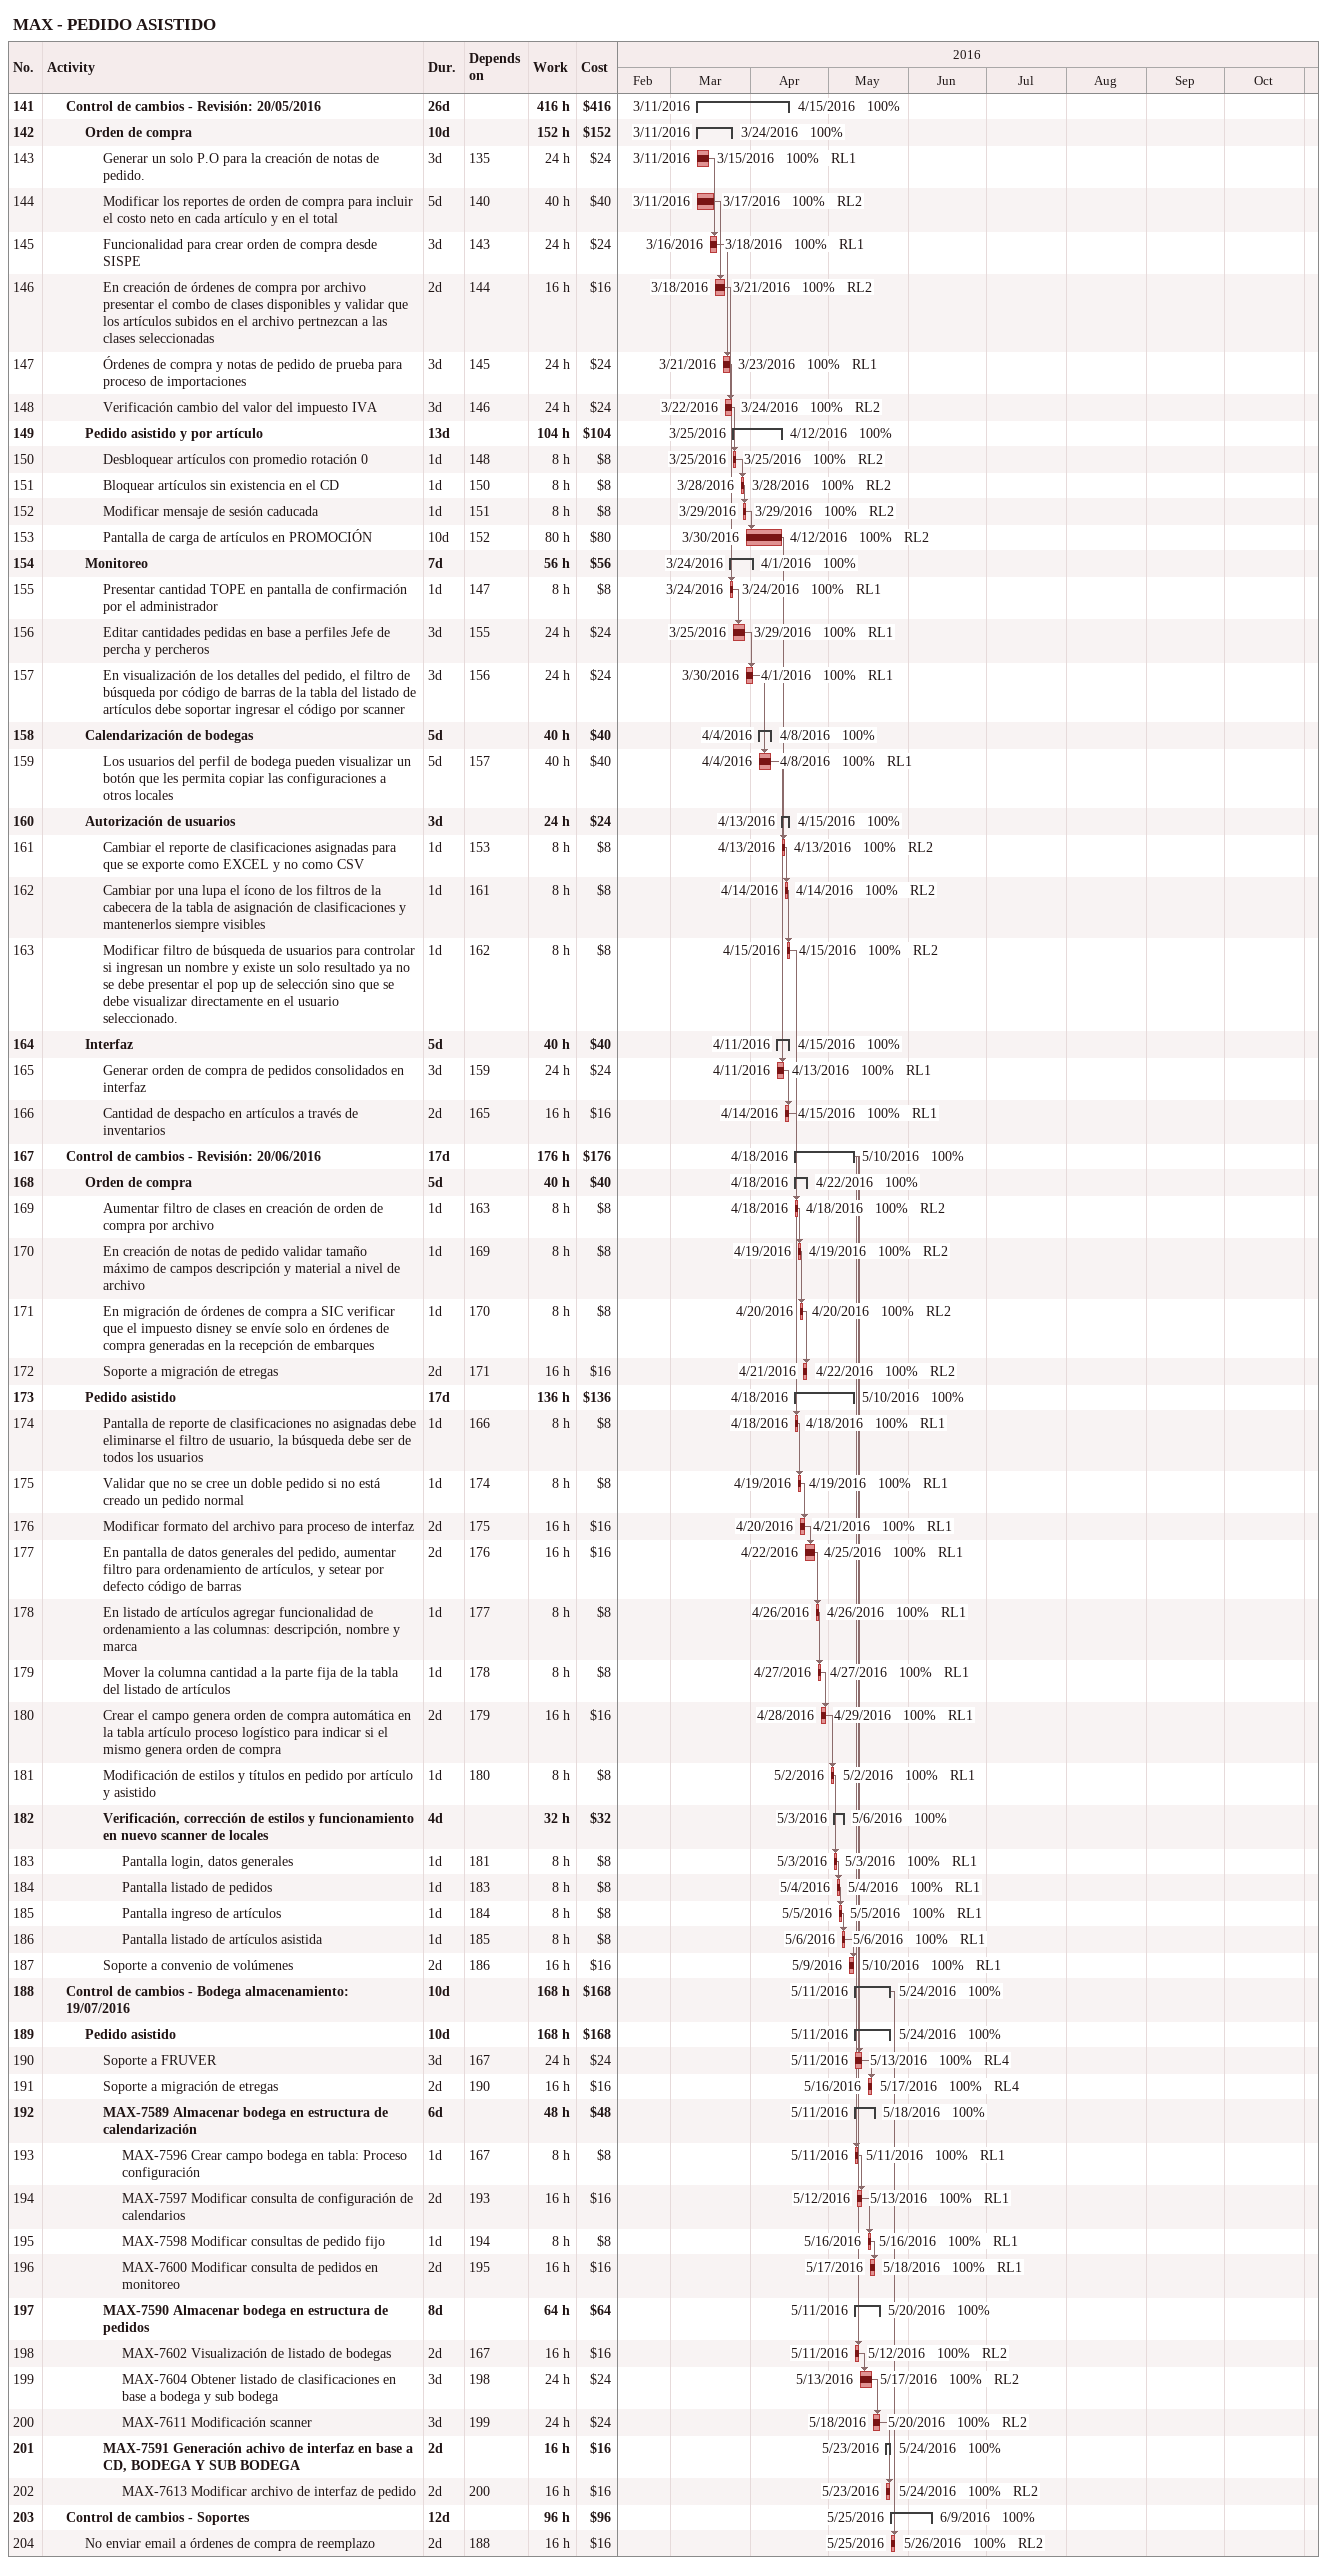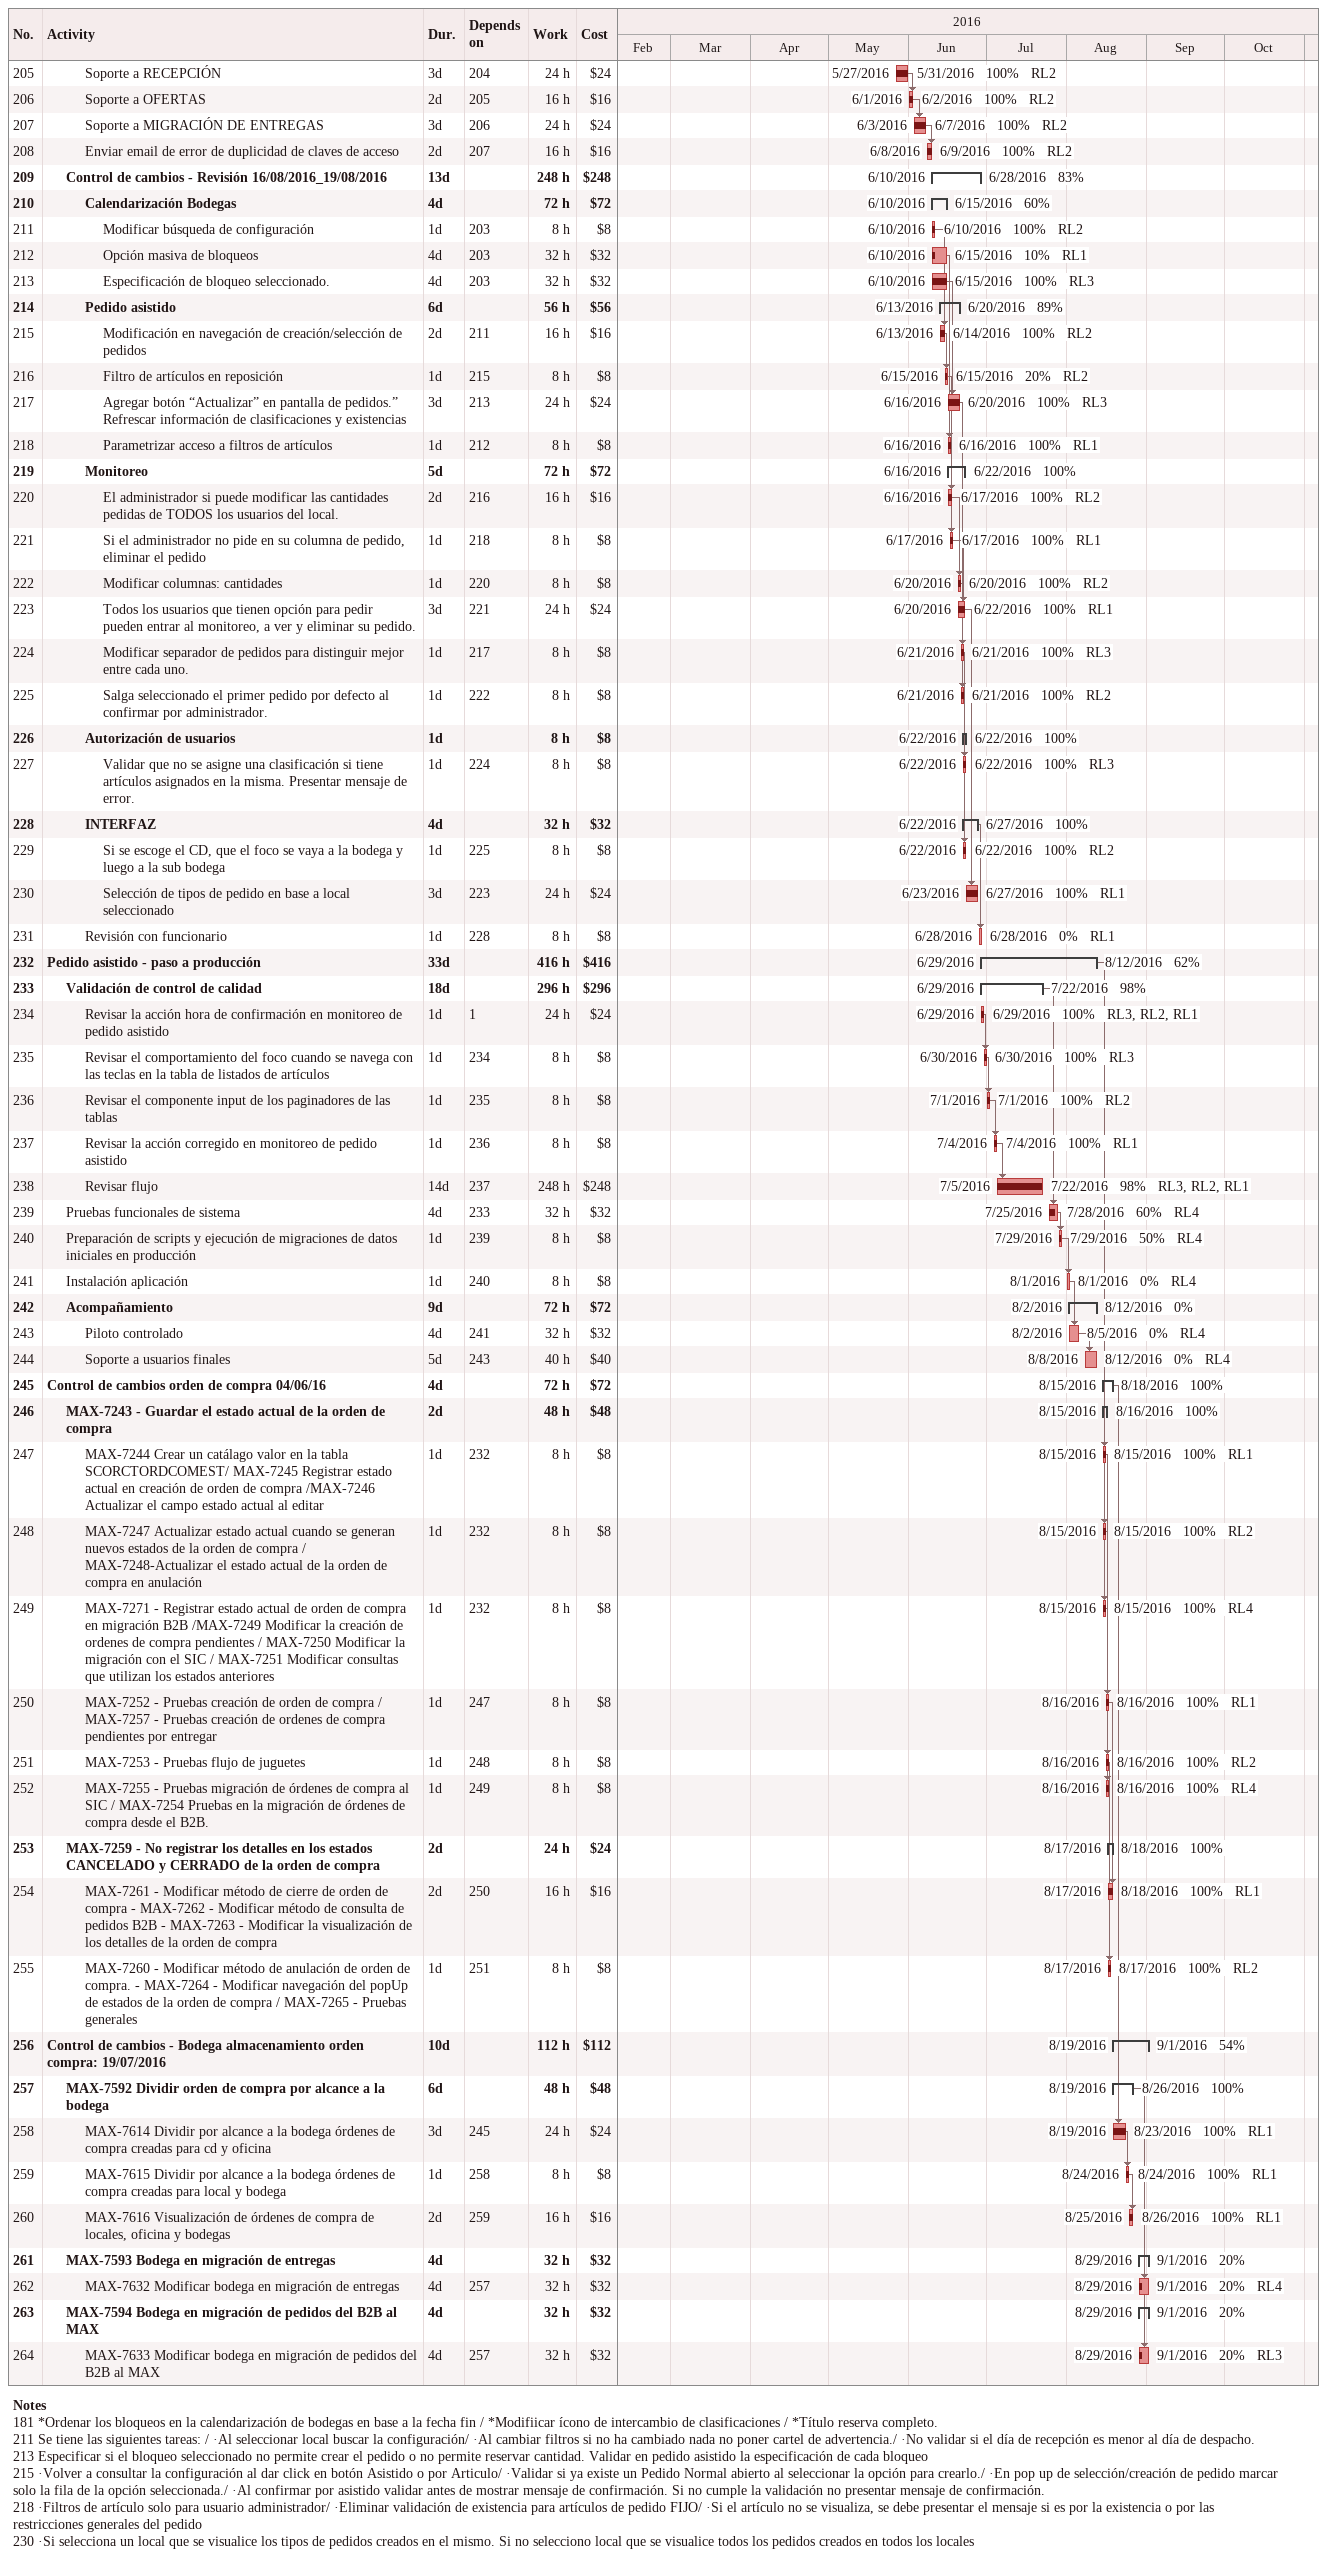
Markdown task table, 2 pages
MAX - PEDIDO ASISTIDO

| ID | Level | Task | Duration | Start | Finish | Predecessors | Resources | % complete | Work (h) | Cost ($) |
|---|---|---|---|---|---|---|---|---|---|---|
| 141 | 2 | **Control de cambios - Revisión: 20/05/2016** | 26d | 2016-03-11 | 2016-04-15 |  |  | 100 | 416 | 416 |
| 142 | 3 | **Orden de compra** | 10d | 2016-03-11 | 2016-03-24 |  |  | 100 | 152 | 152 |
| 143 | 4 | Generar un solo P.O para la creación de notas de pedido. | 3d | 2016-03-11 | 2016-03-15 | 135 | RL1 | 100 | 24 | 24 |
| 144 | 4 | Modificar los reportes de orden de compra para incluir el costo neto en cada artículo y en el total | 5d | 2016-03-11 | 2016-03-17 | 140 | RL2 | 100 | 40 | 40 |
| 145 | 4 | Funcionalidad para crear orden de compra desde SISPE | 3d | 2016-03-16 | 2016-03-18 | 143 | RL1 | 100 | 24 | 24 |
| 146 | 4 | En creación de órdenes de compra por archivo presentar el combo de clases disponibles y validar que los artículos subidos en el archivo pertnezcan a las clases seleccionadas | 2d | 2016-03-18 | 2016-03-21 | 144 | RL2 | 100 | 16 | 16 |
| 147 | 4 | Órdenes de compra y notas de pedido de prueba para proceso de importaciones | 3d | 2016-03-21 | 2016-03-23 | 145 | RL1 | 100 | 24 | 24 |
| 148 | 4 | Verificación cambio del valor del impuesto IVA | 3d | 2016-03-22 | 2016-03-24 | 146 | RL2 | 100 | 24 | 24 |
| 149 | 3 | **Pedido asistido y por artículo** | 13d | 2016-03-25 | 2016-04-12 |  |  | 100 | 104 | 104 |
| 150 | 4 | Desbloquear artículos con promedio rotación 0 | 1d | 2016-03-25 | 2016-03-25 | 148 | RL2 | 100 | 8 | 8 |
| 151 | 4 | Bloquear artículos sin existencia en el CD | 1d | 2016-03-28 | 2016-03-28 | 150 | RL2 | 100 | 8 | 8 |
| 152 | 4 | Modificar mensaje de sesión caducada | 1d | 2016-03-29 | 2016-03-29 | 151 | RL2 | 100 | 8 | 8 |
| 153 | 4 | Pantalla de carga de artículos en PROMOCIÓN | 10d | 2016-03-30 | 2016-04-12 | 152 | RL2 | 100 | 80 | 80 |
| 154 | 3 | **Monitoreo** | 7d | 2016-03-24 | 2016-04-01 |  |  | 100 | 56 | 56 |
| 155 | 4 | Presentar cantidad TOPE en pantalla de confirmación por el administrador | 1d | 2016-03-24 | 2016-03-24 | 147 | RL1 | 100 | 8 | 8 |
| 156 | 4 | Editar cantidades pedidas en base a perfiles Jefe de percha y percheros | 3d | 2016-03-25 | 2016-03-29 | 155 | RL1 | 100 | 24 | 24 |
| 157 | 4 | En visualización de los detalles del pedido, el filtro de búsqueda por código de barras de la tabla del listado de artículos debe soportar ingresar el código por scanner | 3d | 2016-03-30 | 2016-04-01 | 156 | RL1 | 100 | 24 | 24 |
| 158 | 3 | **Calendarización de bodegas** | 5d | 2016-04-04 | 2016-04-08 |  |  | 100 | 40 | 40 |
| 159 | 4 | Los usuarios del perfil de bodega pueden visualizar un botón que les permita copiar las configuraciones a otros locales | 5d | 2016-04-04 | 2016-04-08 | 157 | RL1 | 100 | 40 | 40 |
| 160 | 3 | **Autorización de usuarios** | 3d | 2016-04-13 | 2016-04-15 |  |  | 100 | 24 | 24 |
| 161 | 4 | Cambiar el reporte de clasificaciones asignadas para que se exporte como EXCEL y no como CSV | 1d | 2016-04-13 | 2016-04-13 | 153 | RL2 | 100 | 8 | 8 |
| 162 | 4 | Cambiar por una lupa el ícono de los filtros de la cabecera de la tabla de asignación de clasificaciones y mantenerlos siempre visibles | 1d | 2016-04-14 | 2016-04-14 | 161 | RL2 | 100 | 8 | 8 |
| 163 | 4 | Modificar filtro de búsqueda de usuarios para controlar si ingresan un nombre y existe un solo resultado ya no se debe presentar el pop up de selección sino que se debe visualizar directamente en el usuario seleccionado. | 1d | 2016-04-15 | 2016-04-15 | 162 | RL2 | 100 | 8 | 8 |
| 164 | 3 | **Interfaz** | 5d | 2016-04-11 | 2016-04-15 |  |  | 100 | 40 | 40 |
| 165 | 4 | Generar orden de compra de pedidos consolidados en interfaz | 3d | 2016-04-11 | 2016-04-13 | 159 | RL1 | 100 | 24 | 24 |
| 166 | 4 | Cantidad de despacho en artículos a través de inventarios | 2d | 2016-04-14 | 2016-04-15 | 165 | RL1 | 100 | 16 | 16 |
| 167 | 2 | **Control de cambios - Revisión: 20/06/2016** | 17d | 2016-04-18 | 2016-05-10 |  |  | 100 | 176 | 176 |
| 168 | 3 | **Orden de compra** | 5d | 2016-04-18 | 2016-04-22 |  |  | 100 | 40 | 40 |
| 169 | 4 | Aumentar filtro de clases en creación de orden de compra por archivo | 1d | 2016-04-18 | 2016-04-18 | 163 | RL2 | 100 | 8 | 8 |
| 170 | 4 | En creación de notas de pedido validar tamaño máximo de campos descripción y material a nivel de archivo | 1d | 2016-04-19 | 2016-04-19 | 169 | RL2 | 100 | 8 | 8 |
| 171 | 4 | En migración de órdenes de compra a SIC verificar que el impuesto disney se envíe solo en órdenes de compra generadas en la recepción de embarques | 1d | 2016-04-20 | 2016-04-20 | 170 | RL2 | 100 | 8 | 8 |
| 172 | 4 | Soporte a migración de etregas | 2d | 2016-04-21 | 2016-04-22 | 171 | RL2 | 100 | 16 | 16 |
| 173 | 3 | **Pedido asistido** | 17d | 2016-04-18 | 2016-05-10 |  |  | 100 | 136 | 136 |
| 174 | 4 | Pantalla de reporte de clasificaciones no asignadas debe eliminarse el filtro de usuario, la búsqueda debe ser de todos los usuarios | 1d | 2016-04-18 | 2016-04-18 | 166 | RL1 | 100 | 8 | 8 |
| 175 | 4 | Validar que no se cree un doble pedido si no está creado un pedido normal | 1d | 2016-04-19 | 2016-04-19 | 174 | RL1 | 100 | 8 | 8 |
| 176 | 4 | Modificar formato del archivo para proceso de interfaz | 2d | 2016-04-20 | 2016-04-21 | 175 | RL1 | 100 | 16 | 16 |
| 177 | 4 | En pantalla de datos generales del pedido, aumentar filtro para ordenamiento de artículos, y setear por defecto código de barras | 2d | 2016-04-22 | 2016-04-25 | 176 | RL1 | 100 | 16 | 16 |
| 178 | 4 | En listado de artículos agregar funcionalidad de ordenamiento a las columnas: descripción, nombre y marca | 1d | 2016-04-26 | 2016-04-26 | 177 | RL1 | 100 | 8 | 8 |
| 179 | 4 | Mover la columna cantidad a la parte fija de la tabla del listado de artículos | 1d | 2016-04-27 | 2016-04-27 | 178 | RL1 | 100 | 8 | 8 |
| 180 | 4 | Crear el campo genera orden de compra automática en la tabla artículo proceso logístico para indicar si el mismo genera orden de compra | 2d | 2016-04-28 | 2016-04-29 | 179 | RL1 | 100 | 16 | 16 |
| 181 | 4 | Modificación de estilos y títulos en pedido por artículo y asistido | 1d | 2016-05-02 | 2016-05-02 | 180 | RL1 | 100 | 8 | 8 |
| 182 | 4 | **Verificación, corrección de estilos y funcionamiento en nuevo scanner de locales** | 4d | 2016-05-03 | 2016-05-06 |  |  | 100 | 32 | 32 |
| 183 | 5 | Pantalla login, datos generales | 1d | 2016-05-03 | 2016-05-03 | 181 | RL1 | 100 | 8 | 8 |
| 184 | 5 | Pantalla listado de pedidos | 1d | 2016-05-04 | 2016-05-04 | 183 | RL1 | 100 | 8 | 8 |
| 185 | 5 | Pantalla ingreso de artículos | 1d | 2016-05-05 | 2016-05-05 | 184 | RL1 | 100 | 8 | 8 |
| 186 | 5 | Pantalla listado de artículos asistida | 1d | 2016-05-06 | 2016-05-06 | 185 | RL1 | 100 | 8 | 8 |
| 187 | 4 | Soporte a convenio de volúmenes | 2d | 2016-05-09 | 2016-05-10 | 186 | RL1 | 100 | 16 | 16 |
| 188 | 2 | **Control de cambios - Bodega almacenamiento: 19/07/2016** | 10d | 2016-05-11 | 2016-05-24 |  |  | 100 | 168 | 168 |
| 189 | 3 | **Pedido asistido** | 10d | 2016-05-11 | 2016-05-24 |  |  | 100 | 168 | 168 |
| 190 | 4 | Soporte a FRUVER | 3d | 2016-05-11 | 2016-05-13 | 167 | RL4 | 100 | 24 | 24 |
| 191 | 4 | Soporte a migración de etregas | 2d | 2016-05-16 | 2016-05-17 | 190 | RL4 | 100 | 16 | 16 |
| 192 | 4 | **MAX-7589 Almacenar bodega en estructura de calendarización** | 6d | 2016-05-11 | 2016-05-18 |  |  | 100 | 48 | 48 |
| 193 | 5 | MAX-7596 Crear campo bodega en tabla: Proceso configuración | 1d | 2016-05-11 | 2016-05-11 | 167 | RL1 | 100 | 8 | 8 |
| 194 | 5 | MAX-7597 Modificar consulta de configuración de calendarios | 2d | 2016-05-12 | 2016-05-13 | 193 | RL1 | 100 | 16 | 16 |
| 195 | 5 | MAX-7598 Modificar consultas de pedido fijo | 1d | 2016-05-16 | 2016-05-16 | 194 | RL1 | 100 | 8 | 8 |
| 196 | 5 | MAX-7600 Modificar consulta de pedidos en monitoreo | 2d | 2016-05-17 | 2016-05-18 | 195 | RL1 | 100 | 16 | 16 |
| 197 | 4 | **MAX-7590 Almacenar bodega en estructura de pedidos** | 8d | 2016-05-11 | 2016-05-20 |  |  | 100 | 64 | 64 |
| 198 | 5 | MAX-7602 Visualización de listado de bodegas | 2d | 2016-05-11 | 2016-05-12 | 167 | RL2 | 100 | 16 | 16 |
| 199 | 5 | MAX-7604 Obtener listado de clasificaciones en base a bodega y sub bodega | 3d | 2016-05-13 | 2016-05-17 | 198 | RL2 | 100 | 24 | 24 |
| 200 | 5 | MAX-7611 Modificación scanner | 3d | 2016-05-18 | 2016-05-20 | 199 | RL2 | 100 | 24 | 24 |
| 201 | 4 | **MAX-7591 Generación achivo de interfaz en base a CD, BODEGA Y SUB BODEGA** | 2d | 2016-05-23 | 2016-05-24 |  |  | 100 | 16 | 16 |
| 202 | 5 | MAX-7613 Modificar archivo de interfaz de pedido | 2d | 2016-05-23 | 2016-05-24 | 200 | RL2 | 100 | 16 | 16 |
| 203 | 2 | **Control de cambios - Soportes** | 12d | 2016-05-25 | 2016-06-09 |  |  | 100 | 96 | 96 |
| 204 | 3 | No enviar email a órdenes de compra de reemplazo | 2d | 2016-05-25 | 2016-05-26 | 188 | RL2 | 100 | 16 | 16 |
| 205 | 3 | Soporte a RECEPCIÓN | 3d | 2016-05-27 | 2016-05-31 | 204 | RL2 | 100 | 24 | 24 |
| 206 | 3 | Soporte a OFERTAS | 2d | 2016-06-01 | 2016-06-02 | 205 | RL2 | 100 | 16 | 16 |
| 207 | 3 | Soporte a MIGRACIÓN DE ENTREGAS | 3d | 2016-06-03 | 2016-06-07 | 206 | RL2 | 100 | 24 | 24 |
| 208 | 3 | Enviar email de error de duplicidad de claves de acceso | 2d | 2016-06-08 | 2016-06-09 | 207 | RL2 | 100 | 16 | 16 |
| 209 | 2 | **Control de cambios - Revisión 16/08/2016_19/08/2016** | 13d | 2016-06-10 | 2016-06-28 |  |  | 83 | 248 | 248 |
| 210 | 3 | **Calendarización Bodegas** | 4d | 2016-06-10 | 2016-06-15 |  |  | 60 | 72 | 72 |
| 211 | 4 | Modificar búsqueda de configuración | 1d | 2016-06-10 | 2016-06-10 | 203 | RL2 | 100 | 8 | 8 |
| 212 | 4 | Opción masiva de bloqueos | 4d | 2016-06-10 | 2016-06-15 | 203 | RL1 | 10 | 32 | 32 |
| 213 | 4 | Especificación de bloqueo seleccionado. | 4d | 2016-06-10 | 2016-06-15 | 203 | RL3 | 100 | 32 | 32 |
| 214 | 3 | **Pedido asistido** | 6d | 2016-06-13 | 2016-06-20 |  |  | 89 | 56 | 56 |
| 215 | 4 | Modificación en navegación de creación/selección de pedidos | 2d | 2016-06-13 | 2016-06-14 | 211 | RL2 | 100 | 16 | 16 |
| 216 | 4 | Filtro de artículos en reposición | 1d | 2016-06-15 | 2016-06-15 | 215 | RL2 | 20 | 8 | 8 |
| 217 | 4 | Agregar botón “Actualizar” en pantalla de pedidos.” Refrescar información de clasificaciones y existencias | 3d | 2016-06-16 | 2016-06-20 | 213 | RL3 | 100 | 24 | 24 |
| 218 | 4 | Parametrizar acceso a filtros de artículos | 1d | 2016-06-16 | 2016-06-16 | 212 | RL1 | 100 | 8 | 8 |
| 219 | 3 | **Monitoreo** | 5d | 2016-06-16 | 2016-06-22 |  |  | 100 | 72 | 72 |
| 220 | 4 | El administrador si puede modificar las cantidades pedidas de TODOS los usuarios del local. | 2d | 2016-06-16 | 2016-06-17 | 216 | RL2 | 100 | 16 | 16 |
| 221 | 4 | Si el administrador no pide en su columna de pedido, eliminar el pedido | 1d | 2016-06-17 | 2016-06-17 | 218 | RL1 | 100 | 8 | 8 |
| 222 | 4 | Modificar columnas: cantidades | 1d | 2016-06-20 | 2016-06-20 | 220 | RL2 | 100 | 8 | 8 |
| 223 | 4 | Todos los usuarios que tienen opción para pedir pueden entrar al monitoreo, a ver y eliminar su pedido. | 3d | 2016-06-20 | 2016-06-22 | 221 | RL1 | 100 | 24 | 24 |
| 224 | 4 | Modificar separador de pedidos para distinguir mejor entre cada uno. | 1d | 2016-06-21 | 2016-06-21 | 217 | RL3 | 100 | 8 | 8 |
| 225 | 4 | Salga seleccionado el primer pedido por defecto al confirmar por administrador. | 1d | 2016-06-21 | 2016-06-21 | 222 | RL2 | 100 | 8 | 8 |
| 226 | 3 | **Autorización de usuarios** | 1d | 2016-06-22 | 2016-06-22 |  |  | 100 | 8 | 8 |
| 227 | 4 | Validar que no se asigne una clasificación si tiene artículos asignados en la misma. Presentar mensaje de error. | 1d | 2016-06-22 | 2016-06-22 | 224 | RL3 | 100 | 8 | 8 |
| 228 | 3 | **INTERFAZ** | 4d | 2016-06-22 | 2016-06-27 |  |  | 100 | 32 | 32 |
| 229 | 4 | Si se escoge el CD, que el foco se vaya a la bodega y luego a la sub bodega | 1d | 2016-06-22 | 2016-06-22 | 225 | RL2 | 100 | 8 | 8 |
| 230 | 4 | Selección de tipos de pedido en base a local seleccionado | 3d | 2016-06-23 | 2016-06-27 | 223 | RL1 | 100 | 24 | 24 |
| 231 | 3 | Revisión con funcionario | 1d | 2016-06-28 | 2016-06-28 | 228 | RL1 | 0 | 8 | 8 |
| 232 | 1 | **Pedido asistido - paso a producción** | 33d | 2016-06-29 | 2016-08-12 |  |  | 62 | 416 | 416 |
| 233 | 2 | **Validación de control de calidad** | 18d | 2016-06-29 | 2016-07-22 |  |  | 98 | 296 | 296 |
| 234 | 3 | Revisar la acción hora de confirmación en monitoreo de pedido asistido | 1d | 2016-06-29 | 2016-06-29 | 1 | RL3, RL2, RL1 | 100 | 24 | 24 |
| 235 | 3 | Revisar el comportamiento del foco cuando se navega con las teclas en la tabla de listados de artículos | 1d | 2016-06-30 | 2016-06-30 | 234 | RL3 | 100 | 8 | 8 |
| 236 | 3 | Revisar el componente input de los paginadores de las tablas | 1d | 2016-07-01 | 2016-07-01 | 235 | RL2 | 100 | 8 | 8 |
| 237 | 3 | Revisar la acción corregido en monitoreo de pedido asistido | 1d | 2016-07-04 | 2016-07-04 | 236 | RL1 | 100 | 8 | 8 |
| 238 | 3 | Revisar flujo | 14d | 2016-07-05 | 2016-07-22 | 237 | RL3, RL2, RL1 | 98 | 248 | 248 |
| 239 | 2 | Pruebas funcionales de sistema | 4d | 2016-07-25 | 2016-07-28 | 233 | RL4 | 60 | 32 | 32 |
| 240 | 2 | Preparación de scripts y ejecución de migraciones de datos iniciales en producción | 1d | 2016-07-29 | 2016-07-29 | 239 | RL4 | 50 | 8 | 8 |
| 241 | 2 | Instalación aplicación | 1d | 2016-08-01 | 2016-08-01 | 240 | RL4 | 0 | 8 | 8 |
| 242 | 2 | **Acompañamiento** | 9d | 2016-08-02 | 2016-08-12 |  |  | 0 | 72 | 72 |
| 243 | 3 | Piloto controlado | 4d | 2016-08-02 | 2016-08-05 | 241 | RL4 | 0 | 32 | 32 |
| 244 | 3 | Soporte a usuarios finales | 5d | 2016-08-08 | 2016-08-12 | 243 | RL4 | 0 | 40 | 40 |
| 245 | 1 | **Control de cambios orden de compra 04/06/16** | 4d | 2016-08-15 | 2016-08-18 |  |  | 100 | 72 | 72 |
| 246 | 2 | **MAX-7243 - Guardar el estado actual de la orden de compra** | 2d | 2016-08-15 | 2016-08-16 |  |  | 100 | 48 | 48 |
| 247 | 3 | MAX-7244 Crear un catálago valor en la tabla SCORCTORDCOMEST/ MAX-7245 Registrar estado actual en creación de orden de compra /MAX-7246 Actualizar el campo estado actual al editar | 1d | 2016-08-15 | 2016-08-15 | 232 | RL1 | 100 | 8 | 8 |
| 248 | 3 | MAX-7247 Actualizar estado actual cuando se generan nuevos estados de la orden de compra / MAX-7248-Actualizar el estado actual de la orden de compra en anulación | 1d | 2016-08-15 | 2016-08-15 | 232 | RL2 | 100 | 8 | 8 |
| 249 | 3 | MAX-7271 - Registrar estado actual de orden de compra en migración B2B /MAX-7249 Modificar la creación de ordenes de compra pendientes / MAX-7250 Modificar la migración con el SIC / MAX-7251 Modificar consultas que utilizan los estados anteriores | 1d | 2016-08-15 | 2016-08-15 | 232 | RL4 | 100 | 8 | 8 |
| 250 | 3 | MAX-7252 - Pruebas creación de orden de compra / MAX-7257 - Pruebas creación de ordenes de compra pendientes por entregar | 1d | 2016-08-16 | 2016-08-16 | 247 | RL1 | 100 | 8 | 8 |
| 251 | 3 | MAX-7253 - Pruebas flujo de juguetes | 1d | 2016-08-16 | 2016-08-16 | 248 | RL2 | 100 | 8 | 8 |
| 252 | 3 | MAX-7255 - Pruebas migración de órdenes de compra al SIC / MAX-7254 Pruebas en la migración de órdenes de compra desde el B2B. | 1d | 2016-08-16 | 2016-08-16 | 249 | RL4 | 100 | 8 | 8 |
| 253 | 2 | **MAX-7259 - No registrar los detalles en los estados CANCELADO y CERRADO de la orden de compra** | 2d | 2016-08-17 | 2016-08-18 |  |  | 100 | 24 | 24 |
| 254 | 3 | MAX-7261 - Modificar método de cierre de orden de compra - MAX-7262 - Modificar método de consulta de pedidos B2B - MAX-7263 - Modificar la visualización de los detalles de la orden de compra | 2d | 2016-08-17 | 2016-08-18 | 250 | RL1 | 100 | 16 | 16 |
| 255 | 3 | MAX-7260 - Modificar método de anulación de orden de compra. - MAX-7264 - Modificar navegación del popUp de estados de la orden de compra / MAX-7265 - Pruebas generales | 1d | 2016-08-17 | 2016-08-17 | 251 | RL2 | 100 | 8 | 8 |
| 256 | 1 | **Control de cambios - Bodega almacenamiento orden compra: 19/07/2016** | 10d | 2016-08-19 | 2016-09-01 |  |  | 54 | 112 | 112 |
| 257 | 2 | **MAX-7592 Dividir orden de compra por alcance a la bodega** | 6d | 2016-08-19 | 2016-08-26 |  |  | 100 | 48 | 48 |
| 258 | 3 | MAX-7614 Dividir por alcance a la bodega órdenes de compra creadas para cd y oficina | 3d | 2016-08-19 | 2016-08-23 | 245 | RL1 | 100 | 24 | 24 |
| 259 | 3 | MAX-7615 Dividir por alcance a la bodega órdenes de compra creadas para local y bodega | 1d | 2016-08-24 | 2016-08-24 | 258 | RL1 | 100 | 8 | 8 |
| 260 | 3 | MAX-7616 Visualización de órdenes de compra de locales, oficina y bodegas | 2d | 2016-08-25 | 2016-08-26 | 259 | RL1 | 100 | 16 | 16 |
| 261 | 2 | **MAX-7593 Bodega en migración de entregas** | 4d | 2016-08-29 | 2016-09-01 |  |  | 20 | 32 | 32 |
| 262 | 3 | MAX-7632 Modificar bodega en migración de entregas | 4d | 2016-08-29 | 2016-09-01 | 257 | RL4 | 20 | 32 | 32 |
| 263 | 2 | **MAX-7594 Bodega en migración de pedidos del B2B al MAX** | 4d | 2016-08-29 | 2016-09-01 |  |  | 20 | 32 | 32 |
| 264 | 3 | MAX-7633 Modificar bodega en migración de pedidos del B2B al MAX | 4d | 2016-08-29 | 2016-09-01 | 257 | RL3 | 20 | 32 | 32 |

Notes
- 181: *Ordenar los bloqueos en la calendarización de bodegas en base a la fecha fin / *Modifiicar ícono de intercambio de clasificaciones / *Título reserva completo.
- 211: Se tiene las siguientes tareas: / ·Al seleccionar local buscar la configuración/ ·Al cambiar filtros si no ha cambiado nada no poner cartel de advertencia./ ·No validar si el día de recepción es menor al día de despacho.
- 213: Especificar si el bloqueo seleccionado no permite crear el pedido o no permite reservar cantidad. Validar en pedido asistido la especificación de cada bloqueo
- 215: ·Volver a consultar la configuración al dar click en botón Asistido o por Articulo/ ·Validar si ya existe un Pedido Normal abierto al seleccionar la opción para crearlo./ ·En pop up de selección/creación de pedido marcar solo la fila de la opción seleccionada./ ·Al confirmar por asistido validar antes de mostrar mensaje de confirmación. Si no cumple la validación no presentar mensaje de confirmación.
- 218: ·Filtros de artículo solo para usuario administrador/ ·Eliminar validación de existencia para artículos de pedido FIJO/ ·Si el artículo no se visualiza, se debe presentar el mensaje si es por la existencia o por las restricciones generales del pedido
- 230: ·Si selecciona un local que se visualice los tipos de pedidos creados en el mismo. Si no selecciono local que se visualice todos los pedidos creados en todos los locales
